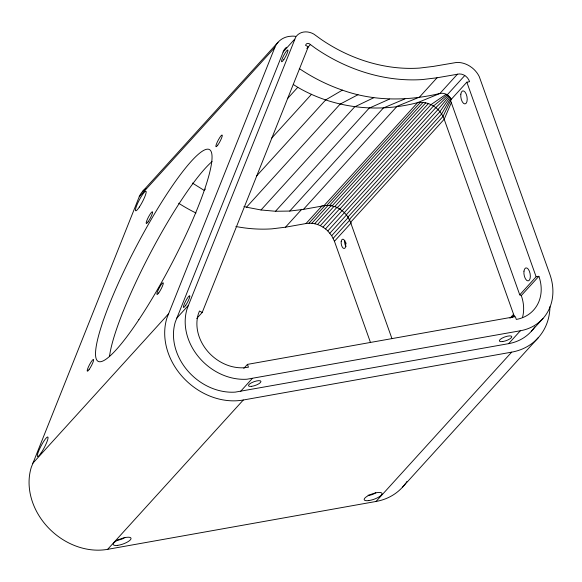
<?xml version="1.0" encoding="UTF-8"?>
<svg xmlns="http://www.w3.org/2000/svg" width="582" height="582" viewBox="0 0 582 582"><rect width="100%" height="100%" fill="white"/><g stroke="black" fill="none" stroke-linecap="round" stroke-linejoin="round"><path stroke-width="0.87" d="M145.907 188.568A24.997 20.821 42.3 0 0 139.214 196.781L31.275 467.361A62.965 52.453 42.3 0 0 47.775 527.139A62.965 52.453 42.3 0 0 107.663 549.328L376.037 501.466A62.965 52.453 42.3 0 0 405.268 483.809M295.525 36.324A24.997 20.821 42.3 0 0 292.142 36.135L288.861 36.433A24.997 20.821 42.3 0 0 274.842 47.462L166.903 318.048A62.965 52.453 42.3 0 0 183.403 377.82A62.965 52.453 42.3 0 0 243.291 400.009L511.665 352.146A62.965 52.453 42.3 0 0 549.954 306.692M286.497 47.273A15.525 12.935 42.3 0 0 283.98 50.096L175.349 321.861A53.508 44.574 42.3 0 0 235.295 392.115L508.639 343.656A53.522 44.581 42.3 0 0 532.043 330.481M188.43 305.317L187.062 308.962A53.508 44.574 42.3 0 0 247.008 379.217L520.352 330.765A53.522 44.581 42.3 0 0 549.859 274.333L479.233 76.54A22.021 18.34 42.3 0 0 472.06 67.752L469.71 66.101A22.021 18.34 42.3 0 0 456.644 62.441L433.284 66.413L419.622 68.079A149.552 124.577 42.3 0 1 320.835 39.169L313.88 34.127A15.525 12.935 42.3 0 0 295.692 37.197L188.43 305.317L176.717 318.216M196.745 318.47L202.216 312.454L308.3 46.764L305.55 45.323L306.016 44.392A2.895 2.415 42.3 0 1 309.413 43.817L315.371 48.211A162.167 135.082 42.3 0 0 422.488 79.552L437.031 77.784L459.22 73.95A9.399 7.828 42.3 0 1 468.859 79.967L469.594 81.698L466.851 82.186L450.453 100.235L519.741 294.827L521.312 295.627A40.929 34.091 42.3 0 1 522.461 317.59M451.312 102.694L444.19 119.266L350.553 222.353L391.962 338.644M299.272 68.552A162.167 135.082 42.3 0 0 342.376 90.13C373.688 101.392 407.807 101.144 439.912 93.476L441.651 93.287A9.399 7.828 42.3 0 1 446.161 94.262L448.227 95.557L450.694 98.263L441.593 113.985L347.956 217.071L350.553 222.353M449.973 97.274L439.919 111.679L346.275 214.765L347.956 217.071M449.151 96.372L437.977 109.554L344.34 212.641L346.275 214.765M142.43 191.565L278.058 42.246M139.214 196.781L274.842 47.462M282.983 52.074L294.696 39.176M306.801 48.495L310.439 44.494M205.359 189.048L204.144 190.387L192.416 183.068M287.443 98.678L297.78 87.3C333.755 108.296 377.442 113.184 417.563 102.65C428.963 100.664 440.479 108.594 444.19 119.266L514.444 316.761M271.401 138.443L311.53 94.269M256.386 176.201L325.702 99.893L342.376 90.13M243.945 206.45L246.492 207.199L340.128 104.113L358.017 94.706M246.492 207.199L261.02 209.971L354.656 106.884L373.775 97.718M32.818 463.257L168.445 313.945M261.02 209.971L275.49 211.266L369.126 108.179L389.467 99.115M275.49 211.266L289.741 211.062L383.385 107.976L404.919 98.896M235.885 226.5A147.981 123.26 42.3 0 0 271.925 228.85L285.478 227.198L301.738 209.302M289.741 211.062L303.411 209.396L397.048 106.31L419.462 97.129L437.031 77.784M285.478 227.198L306.008 223.539L322.268 205.642M303.411 209.396L323.927 205.737L417.563 102.65L439.912 93.476L457.481 74.14M306.008 223.539L308.984 223.219L325.243 205.315M323.927 205.737L326.771 205.431L420.408 102.345M308.984 223.219L311.814 223.284L328.073 205.388M326.771 205.431L329.412 205.497L423.049 102.41M311.814 223.284L314.68 223.728L331.536 205.162M329.412 205.497L332.082 205.904L425.718 102.818M314.68 223.728L317.525 224.521L333.784 206.625M332.082 205.904L334.737 206.646L428.374 103.56M317.525 224.521L320.311 225.663L337.174 207.105M334.737 206.646L337.342 207.716L430.978 104.629L446.161 94.262M320.311 225.663L322.988 227.133L339.844 208.574M337.342 207.716L339.837 209.083L433.474 105.997L447.223 94.851L464.792 75.507M322.988 227.133L325.505 228.901L342.362 210.342M339.837 209.083L342.18 210.735L435.816 107.648L448.227 95.557M370.385 342.216L334.446 241.29L331.696 235.695L327.819 230.945L344.675 212.379M329.892 233.222L346.756 214.656M331.696 235.695L348.553 217.13M349.353 219.523L442.989 116.436L451.29 99.304L450.694 98.263M333.188 238.322L350.044 219.763M334.446 241.29L351.31 222.724M243.8 368.399L247.445 364.383L515.317 316.608L516.321 319.438A40.929 34.091 42.3 0 0 538.881 276.29L536.138 276.777L519.741 294.827M240.482 391.482L252.195 378.584M107.663 549.328L243.291 400.009M538.881 276.29L521.29 295.554M509.963 318.245L513.615 314.229M512.218 317.503L514.044 315.495M508.639 343.656L520.352 330.765M376.037 501.466L511.665 352.146M531.279 331.362L542.991 318.47M402.664 487.003L538.292 337.684M202.216 312.454L199.466 311.014L198.324 314.04A40.9 34.069 42.3 0 0 244.142 367.737L248.456 367.213L247.445 364.383M293.379 84.557L297.78 87.3M342.18 210.735L344.34 212.641M325.505 228.901L327.819 230.945M466.851 82.186L536.138 276.777M534.822 326.728A53.522 44.581 42.3 0 1 532.777 329.579M406.84 481.547A62.965 52.453 42.3 0 1 406.069 482.689M346.028 246.703A4.721 2.197 79.9 0 1 344.828 240.497M346.028 243.676A9.443 4.394 79.9 0 1 345.868 242.701M375.812 492.656A4.721 1.411 -19.6 0 1 368.064 495.18M124.81 537.419A4.721 1.411 -19.6 0 1 117.317 539.994M195.974 213.005A147.981 123.26 42.3 0 1 178.703 203.263M109.518 356.475A119.637 19.672 -62.3 0 1 150.302 253.228A119.637 19.672 -62.3 0 1 212.074 161.549M368.762 500.585A9.443 2.823 -19.6 0 0 382.061 493.667A9.443 2.823 -19.6 0 0 368.522 495.493A9.443 2.823 -19.6 0 0 368.762 500.585M117.753 545.349A9.443 2.823 -19.6 0 0 131.059 538.43A9.443 2.823 -19.6 0 0 117.513 540.263A9.443 2.823 -19.6 0 0 117.753 545.349M148.017 221.931A6.613 1.084 -62.3 0 0 152.6 211.993A6.613 1.084 -62.3 0 0 147.552 218.861A6.613 1.084 -62.3 0 0 148.017 221.931M217.704 145.202A6.613 1.084 -62.3 0 0 222.295 135.264A6.613 1.084 -62.3 0 0 217.246 142.132A6.613 1.084 -62.3 0 0 217.704 145.202M89.039 369.643A6.613 1.084 -62.3 0 0 93.622 359.705A6.613 1.084 -62.3 0 0 88.573 366.573A6.613 1.084 -62.3 0 0 89.039 369.643M158.726 292.921A6.613 1.084 -62.3 0 0 163.316 282.983A6.613 1.084 -62.3 0 0 158.268 289.851A6.613 1.084 -62.3 0 0 158.726 292.921M185.738 305.252A6.613 1.084 -62.3 0 0 189.768 295.78A6.613 1.084 -62.3 0 0 184.414 303.739A6.613 1.084 -62.3 0 0 185.738 305.252M283.863 59.502A6.613 1.084 -62.3 0 0 287.894 50.03A6.613 1.084 -62.3 0 0 282.532 57.989A6.613 1.084 -62.3 0 0 283.863 59.502M502.724 341.539A6.613 1.979 -19.6 0 0 511.811 336.651A6.613 1.979 -19.6 0 0 502.135 338.12A6.613 1.979 -19.6 0 0 502.724 341.539M251.664 386.339A6.613 1.979 -19.6 0 0 260.976 381.501A6.613 1.979 -19.6 0 0 251.497 382.781A6.613 1.979 -19.6 0 0 251.664 386.339M523.96 271.176A6.613 3.077 79.9 0 0 528.056 280.924A6.613 3.077 79.9 0 0 529.344 271.081A6.613 3.077 79.9 0 0 523.96 271.176M460.82 94.175A6.613 3.077 79.9 0 0 464.916 103.923A6.613 3.077 79.9 0 0 466.204 94.08A6.613 3.077 79.9 0 0 460.82 94.175M341.197 241.545A4.721 2.197 79.9 0 0 344.115 248.507A4.721 2.197 79.9 0 0 345.039 241.479A4.721 2.197 79.9 0 0 341.197 241.545M138.872 319.663A119.637 19.672 -62.3 0 0 210.058 150.018A119.637 19.672 -62.3 0 0 112.421 296.827A119.637 19.672 -62.3 0 0 138.872 319.663M41.177 452.876A11.022 1.811 -62.3 0 0 47.899 437.089A11.022 1.811 -62.3 0 0 38.965 450.352A11.022 1.811 -62.3 0 0 41.177 452.876M139.316 207.097A11.022 1.811 -62.3 0 0 146.031 191.318A11.022 1.811 -62.3 0 0 137.097 204.58A11.022 1.811 -62.3 0 0 139.316 207.097"/></g></svg>
